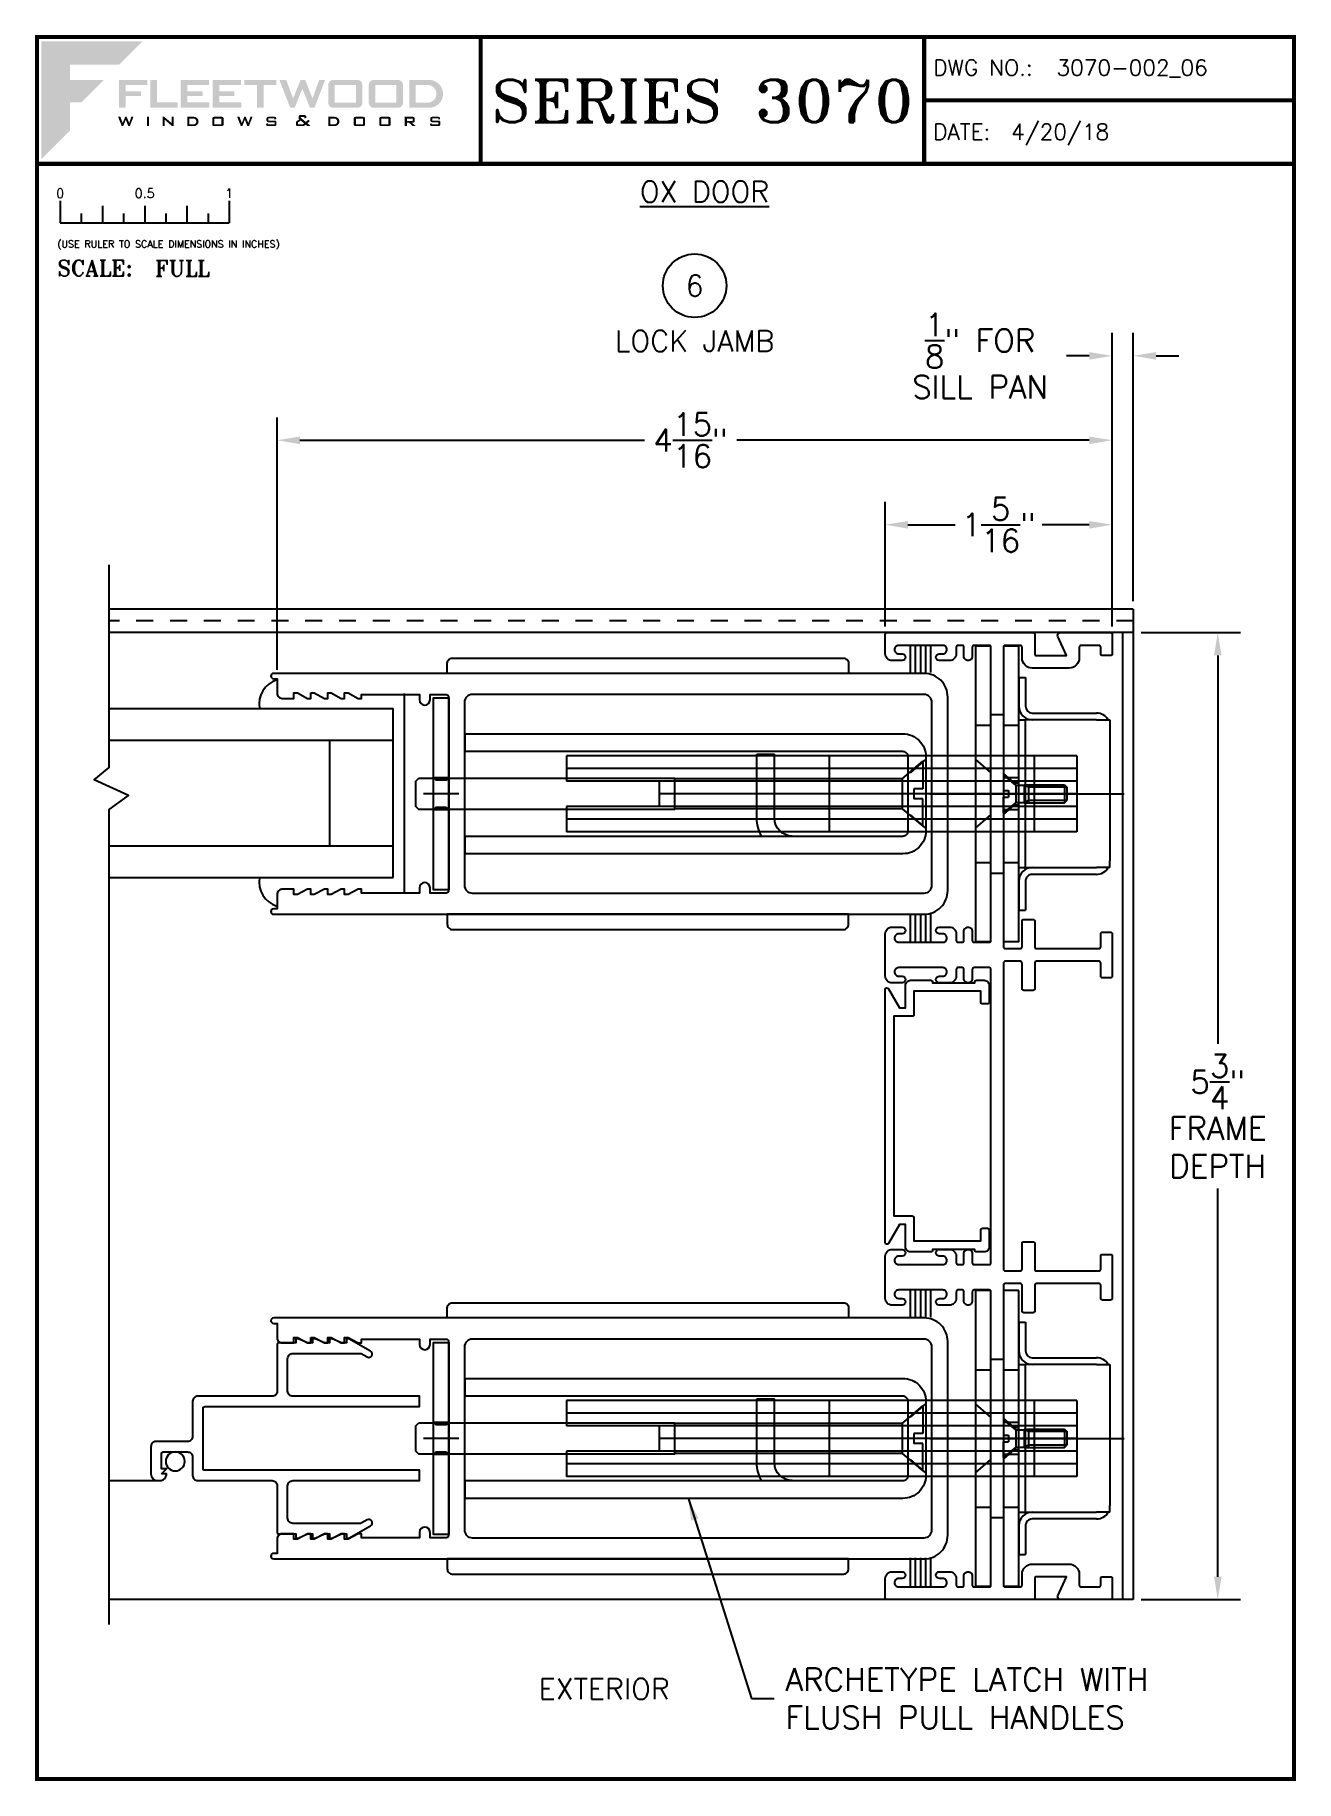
# Paper-space layout 'DETAIL 6' of a CAD drawing. Extents: x 0.3 to 7.8, y 0.1 to 10.4.
# The model-space entities are those that its viewports show. They can reach past a viewport. Long polylines and large blocks are cut down to what shows.
import ezdxf
from ezdxf.enums import TextEntityAlignment as Align

# ---------------------------------------------------------------- set-up
doc = ezdxf.new("R2010")
doc.units = 0
doc.header["$LTSCALE"] = 0.25
doc.header["$MEASUREMENT"] = 0
doc.linetypes.add('HIDDEN', pattern=[0.375, 0.25, -0.125])
doc.layers.get('0').update_dxf_attribs({"linetype": 'CONTINUOUS'})
doc.layers.get('DEFPOINTS').update_dxf_attribs({"color": 1, "linetype": 'CONTINUOUS'})
for name, color, linetype in [('DIM', 7, 'CONTINUOUS'), ('FRAME', 1, 'CONTINUOUS'), ('GLASS-VINYL', 7, 'CONTINUOUS'), ('SEAL', 7, 'CONTINUOUS'), ('SILL-PAN', 7, 'CONTINUOUS'), ('TEXT', 7, 'CONTINUOUS'), ('VENT', 5, 'CONTINUOUS')]:
    doc.layers.add(name, color=color, linetype=linetype)
doc.layers.add('VP', color=40, linetype='CONTINUOUS', plot=False)
doc.layers.get('VP').off()
doc.styles.add('ROMANS', font='romans')
doc.styles.add('ROMANT', font='romant')
doc.styles.add('SIMPLEX-094', font='simplex.shx', dxfattribs={"height": 0.094})
doc.styles.get("Standard").update_dxf_attribs({"font": 'simplex.shx'})
doc.dimstyles.new('FULL SCALE', dxfattribs={"dimscale": 0.75, "dimtxt": 0.18, "dimasz": 0.18, "dimexe": 0.18, "dimexo": 0.0625, "dimgap": 0.09, "dimtad": 0, "dimtih": 1, "dimtoh": 1, "dimdec": 4, "dimzin": 0, "dimdsep": 46, "dimlunit": 4, "dimtxsty": 'Standard', "dimcen": 0.09, "dimadec": 0, "dimazin": 0, "dimtfac": 1, "dimtdec": 4, "dimtofl": 0, "dimtmove": 0, "dimatfit": 3, "dimfxl": 0, "dimtolj": 1, "dimtzin": 0, "dimarcsym": 0})

# ---------------------------------------------------------------- blocks, each defined once
blk = doc.blocks.new('*D51')
at = {"layer": 'DEFPOINTS', "color": 0}
for p in [(1.734, 8.05), (6.675, 6.901), (1.734, 6.643)]:
    blk.add_point(p, dxfattribs=at)
at = {"layer": 'TEXT', "color": 0, "lineweight": -2}
for p, q in [((1.734, 6.69), (1.734, 8.185)), ((6.675, 6.948), (6.675, 8.185)), ((1.869, 8.05), (3.907, 8.05)), ((6.54, 8.05), (4.454, 8.05))]:
    blk.add_line(p, q, dxfattribs=at)
at = {"layer": 'TEXT', "color": 0}
for points in [[(1.869, 8.072), (1.869, 8.027), (1.734, 8.05)], [(6.54, 8.072), (6.54, 8.027), (6.675, 8.05)]]:
    blk.add_solid(points, dxfattribs=at)
at = {"layer": 'TEXT', "color": 0, "insert": (4.18, 8.05), "char_height": 0.135, "attachment_point": 5}
blk.add_mtext('\\A1;4{\\H1.000000x;\\S15/16;}"', dxfattribs=at)
blk = doc.blocks.new('*D61')
at = {"layer": 'DEFPOINTS', "color": 0}
for p in [(6.8, 8.55), (6.8, 7.05), (6.675, 6.901)]:
    blk.add_point(p, dxfattribs=at)
at = {"layer": 'DIM', "color": 0, "lineweight": -2}
for p, q in [((6.675, 6.948), (6.675, 8.685)), ((6.8, 7.097), (6.8, 8.685)), ((6.54, 8.55), (6.405, 8.55)), ((6.935, 8.55), (7.07, 8.55))]:
    blk.add_line(p, q, dxfattribs=at)
at = {"layer": 'DIM', "color": 0}
for points in [[(6.54, 8.572), (6.54, 8.527), (6.675, 8.55)], [(6.935, 8.572), (6.935, 8.527), (6.8, 8.55)]]:
    blk.add_solid(points, dxfattribs=at)
at = {"layer": 'DIM', "color": 0, "insert": (5.894, 8.55), "char_height": 0.135, "attachment_point": 5}
blk.add_mtext('\\A1;{\\H1.000000x;\\S1/8;}" FOR\\PSILL PAN', dxfattribs=at)
blk = doc.blocks.new('Fleetwood_Logo_6-10-15')
h = blk.add_hatch(color=154)
h.dxf.hatch_style = 1
h.paths.add_polyline_path([(0.2526, -0.0017), (0.0019, -0.0017), (0.0019, -0.2942), (0.0725, -0.2236), (0.0725, -0.1535), (0.1007, -0.1535), (0.1567, -0.0976), (0.0725, -0.0976), (0.0725, -0.0596), (0.1946, -0.0596)])
h = blk.add_hatch(color=251)
h.dxf.hatch_style = 1
h.paths.add_polyline_path([(0.2487, -0.1256), (0.2112, -0.1256), (0.2112, -0.1102), (0.2647, -0.1102), (0.2647, -0.0976), (0.1946, -0.0976), (0.1946, -0.1667), (0.2112, -0.1667), (0.2112, -0.1377), (0.2487, -0.1377)])
h = blk.add_hatch(color=251)
h.dxf.hatch_style = 1
h.paths.add_polyline_path([(0.2886, -0.0976), (0.272, -0.0976), (0.272, -0.1667), (0.3401, -0.1667), (0.3401, -0.1535), (0.2886, -0.1535)])
h = blk.add_hatch(color=251)
h.dxf.hatch_style = 1
h.paths.add_polyline_path([(0.4175, -0.0976), (0.3474, -0.0976), (0.3474, -0.1667), (0.4185, -0.1667), (0.4185, -0.1534), (0.364, -0.1534), (0.364, -0.1377), (0.4015, -0.1377), (0.4015, -0.1256), (0.364, -0.1256), (0.364, -0.1102), (0.4175, -0.1102)])
h = blk.add_hatch(color=251)
h.dxf.hatch_style = 1
h.paths.add_polyline_path([(0.4965, -0.0976), (0.4264, -0.0976), (0.4264, -0.1667), (0.4975, -0.1667), (0.4975, -0.1534), (0.443, -0.1534), (0.443, -0.1377), (0.4804, -0.1377), (0.4804, -0.1256), (0.443, -0.1256), (0.443, -0.1102), (0.4965, -0.1102)])
h = blk.add_hatch(color=251)
h.dxf.hatch_style = 1
h.paths.add_polyline_path([(0.5842, -0.0976), (0.5054, -0.0976), (0.5054, -0.1102), (0.5365, -0.1102), (0.5365, -0.1667), (0.5531, -0.1667), (0.5531, -0.1102), (0.5842, -0.1102)])
h = blk.add_hatch(color=251)
h.dxf.hatch_style = 1
h.paths.add_polyline_path([(0.6089, -0.0976), (0.5921, -0.0976), (0.6188, -0.1667), (0.63, -0.1667), (0.6489, -0.1192), (0.6679, -0.1667), (0.6789, -0.1667), (0.7056, -0.0976), (0.6908, -0.0976), (0.6742, -0.1433), (0.6558, -0.0976), (0.6446, -0.0976), (0.6261, -0.1433)])
h = blk.add_hatch(color=251)
h.dxf.hatch_style = 1
h.paths.add_polyline_path([(0.7853, -0.0976), (0.726, -0.0976, 0.414214), (0.7133, -0.1102), (0.7133, -0.154, 0.414214), (0.726, -0.1667), (0.7853, -0.1667, 0.414214), (0.798, -0.154), (0.798, -0.1102, 0.414214)])
h.paths.add_polyline_path([(0.7819, -0.1102), (0.7819, -0.154), (0.7294, -0.154), (0.7294, -0.1102)], flags=16)
h = blk.add_hatch(color=251)
h.dxf.hatch_style = 1
h.paths.add_polyline_path([(0.8856, -0.0976), (0.8262, -0.0976, 0.414214), (0.8136, -0.1102), (0.8136, -0.154, 0.414214), (0.8262, -0.1667), (0.8856, -0.1667, 0.414214), (0.8982, -0.154), (0.8982, -0.1102, 0.414214)])
h.paths.add_polyline_path([(0.8822, -0.1102), (0.8822, -0.154), (0.8296, -0.154), (0.8296, -0.1102)], flags=16)
h = blk.add_hatch(color=251)
h.dxf.hatch_style = 1
h.paths.add_polyline_path([(0.9632, -0.0976), (0.914, -0.0976), (0.914, -0.1667), (0.9632, -0.1667, 1)])
h.paths.add_polyline_path([(0.9301, -0.1102), (0.9593, -0.1102, -1), (0.9593, -0.154), (0.9301, -0.154)], flags=16)
h = blk.add_hatch(color=7)
h.dxf.hatch_style = 1
h.paths.add_polyline_path([(0.2301, -0.1891), (0.2251, -0.1891), (0.2196, -0.2043), (0.2134, -0.1891), (0.2097, -0.1891), (0.2035, -0.2043), (0.1978, -0.1891), (0.1922, -0.1891), (0.2011, -0.2121), (0.2048, -0.2121), (0.2112, -0.1963), (0.2175, -0.2121), (0.2212, -0.2121)])
h = blk.add_hatch(color=7)
h.dxf.hatch_style = 1
h.paths.add_polyline_path([(0.2691, -0.1891), (0.2637, -0.1891), (0.2637, -0.2118), (0.2637, -0.2121), (0.2691, -0.2121)])
h = blk.add_hatch(color=7)
h.dxf.hatch_style = 1
h.paths.add_polyline_path([(0.3077, -0.1964), (0.3259, -0.2121), (0.3298, -0.2121), (0.3298, -0.1891), (0.325, -0.1891), (0.325, -0.2047), (0.3067, -0.1891), (0.3029, -0.1891), (0.3029, -0.2121), (0.3077, -0.2121)])
h = blk.add_hatch(color=7)
h.dxf.hatch_style = 1
h.paths.add_polyline_path([(0.3801, -0.1891), (0.3637, -0.1891), (0.3637, -0.2121), (0.3801, -0.2121, 1)])
h.paths.add_polyline_path([(0.3691, -0.2079), (0.3691, -0.1933), (0.3788, -0.1933, -1), (0.3788, -0.2079)], flags=16)
h = blk.add_hatch(color=7)
h.dxf.hatch_style = 1
h.paths.add_polyline_path([(0.4537, -0.2079), (0.4537, -0.1933, 0.414214), (0.4495, -0.1891), (0.4297, -0.1891, 0.414214), (0.4255, -0.1933), (0.4255, -0.2079, 0.414214), (0.4297, -0.2121), (0.4495, -0.2121, 0.414214)])
h.paths.add_polyline_path([(0.4308, -0.2079), (0.4308, -0.1933), (0.4484, -0.1933), (0.4484, -0.2079)], flags=16)
h = blk.add_hatch(color=7)
h.dxf.hatch_style = 1
h.paths.add_polyline_path([(0.5253, -0.1891), (0.5203, -0.1891), (0.5148, -0.2043), (0.5087, -0.1891), (0.5049, -0.1891), (0.4988, -0.2043), (0.493, -0.1891), (0.4874, -0.1891), (0.4963, -0.2121), (0.5001, -0.2121), (0.5064, -0.1963), (0.5127, -0.2121), (0.5164, -0.2121)])
h = blk.add_hatch(color=7)
h.dxf.hatch_style = 1
h.paths.add_polyline_path([(0.5801, -0.1891), (0.5643, -0.1891, 0.414214), (0.56, -0.1933), (0.56, -0.1981, 0.414214), (0.5643, -0.2024), (0.58, -0.2024), (0.58, -0.2078), (0.5637, -0.2078), (0.5637, -0.2052), (0.5591, -0.2062), (0.5591, -0.2078, 0.414214), (0.5634, -0.2121), (0.5805, -0.2121, 0.414214), (0.5848, -0.2078), (0.5848, -0.2024, 0.414214), (0.5805, -0.1982), (0.5648, -0.1982), (0.5648, -0.193), (0.5798, -0.193), (0.5798, -0.1958), (0.5843, -0.1948), (0.5843, -0.1933, 0.414214)])
h = blk.add_hatch(color=7)
h.dxf.hatch_style = 1
h.paths.add_polyline_path([(0.645, -0.1913, -0.222262), (0.6447, -0.1906), (0.6447, -0.1892), (0.6535, -0.1892), (0.6535, -0.193), (0.6587, -0.1918), (0.6587, -0.189, 0.414214), (0.6544, -0.1847), (0.6437, -0.1847, 0.414214), (0.6394, -0.189), (0.6394, -0.1922, 0.222262), (0.6407, -0.1948), (0.6415, -0.1955), (0.6345, -0.1998, 0.260684), (0.6329, -0.2027), (0.6329, -0.2078, 0.414214), (0.6372, -0.2121), (0.6514, -0.2121, 0.17577), (0.6536, -0.2113), (0.657, -0.2085), (0.6614, -0.2121), (0.6699, -0.2121), (0.6613, -0.2049), (0.6676, -0.1997), (0.6637, -0.1964), (0.6574, -0.2017)])
h.paths.add_polyline_path([(0.6532, -0.2052), (0.6509, -0.2072, -0.17577), (0.6502, -0.2074), (0.6382, -0.2074), (0.6382, -0.2033, -0.260684), (0.6387, -0.2025), (0.6451, -0.1985)], flags=16)
h = blk.add_hatch(color=7)
h.dxf.hatch_style = 1
h.paths.add_polyline_path([(0.7294, -0.1891), (0.713, -0.1891), (0.713, -0.2121), (0.7294, -0.2121, 1)])
h.paths.add_polyline_path([(0.7184, -0.2079), (0.7184, -0.1933), (0.7281, -0.1933, -1), (0.7281, -0.2079)], flags=16)
h = blk.add_hatch(color=7)
h.dxf.hatch_style = 1
h.paths.add_polyline_path([(0.8045, -0.2079), (0.8045, -0.1933, 0.414214), (0.8003, -0.1891), (0.7805, -0.1891, 0.414214), (0.7763, -0.1933), (0.7763, -0.2079, 0.414214), (0.7805, -0.2121), (0.8003, -0.2121, 0.414214)])
h.paths.add_polyline_path([(0.7816, -0.2079), (0.7816, -0.1933), (0.7992, -0.1933), (0.7992, -0.2079)], flags=16)
h = blk.add_hatch(color=7)
h.dxf.hatch_style = 1
h.paths.add_polyline_path([(0.8678, -0.2079), (0.8678, -0.1933, 0.414214), (0.8636, -0.1891), (0.8438, -0.1891, 0.414214), (0.8396, -0.1933), (0.8396, -0.2079, 0.414214), (0.8438, -0.2121), (0.8636, -0.2121, 0.414214)])
h.paths.add_polyline_path([(0.8449, -0.2079), (0.8449, -0.1933), (0.8624, -0.1933), (0.8624, -0.2079)], flags=16)
h = blk.add_hatch(color=7)
h.dxf.hatch_style = 1
h.paths.add_polyline_path([(0.9277, -0.1993), (0.9277, -0.1933, 0.414214), (0.9235, -0.1891), (0.9028, -0.1891), (0.9028, -0.2121), (0.9082, -0.2121), (0.9082, -0.2035), (0.9131, -0.2035), (0.9224, -0.2121), (0.9303, -0.2121), (0.9197, -0.2035), (0.9235, -0.2035, 0.414214)])
h.paths.add_polyline_path([(0.9082, -0.1993), (0.9082, -0.1933), (0.9214, -0.1933, -0.414214), (0.9224, -0.1943), (0.9224, -0.1983, -0.414214), (0.9214, -0.1993)], flags=16)
h = blk.add_hatch(color=7)
h.dxf.hatch_style = 1
h.paths.add_polyline_path([(0.9867, -0.1982), (0.971, -0.1982), (0.971, -0.193), (0.9859, -0.193), (0.9859, -0.1958), (0.9905, -0.1948), (0.9905, -0.1933, 0.414214), (0.9863, -0.1891), (0.9705, -0.1891, 0.414214), (0.9662, -0.1933), (0.9662, -0.1981, 0.414214), (0.9705, -0.2024), (0.9862, -0.2024), (0.9862, -0.2078), (0.9699, -0.2078), (0.9699, -0.2052), (0.9653, -0.2062), (0.9653, -0.2078, 0.414214), (0.9696, -0.2121), (0.9867, -0.2121, 0.414214), (0.991, -0.2078), (0.991, -0.2024, 0.414214)])
blk = doc.blocks.new('A-SIZE_P')
at = {"const_width": 0.025}
blk.add_lwpolyline([(0.313, 0.125), (7.751, 0.125), (7.751, 10.437), (0.313, 10.437)], close=True, dxfattribs=at)
for points in [[(2.938, 10.437), (2.938, 9.687)], [(5.563, 10.437), (5.563, 9.687)], [(5.563, 10.062), (7.751, 10.062)], [(0.313, 9.687), (7.751, 9.687)]]:
    blk.add_lwpolyline(points, dxfattribs=at)
at = {"xscale": 2.387023416083395, "yscale": 2.387023416083395, "zscale": 2.387023416083395}
blk.add_blockref('Fleetwood_Logo_6-10-15', (0.334, 10.416), dxfattribs=at)
for s, style, p in [('DWG NO.:', 'SIMPLEX-094', (5.617, 10.209)), ('DATE:', 'SIMPLEX-094', (5.616, 9.829)), ('SCALE:', 'ROMANT', (0.433, 9.022))]:
    blk.add_text(s, height=0.094, dxfattribs=dict(style=style)).set_placement(p)
for tag, p, style in [('DWG_NO', (6.346, 10.209), 'SIMPLEX-094'), ('DATE', (6.077, 9.829), 'SIMPLEX-094'), ('SCALE', (1.011, 9.02), 'ROMANT')]:
    blk.add_attdef(tag, p, '', height=0.094, dxfattribs=dict(style=style))
for tag, height, style, width, p, p2 in [('DWG_NO_F', 0.094, 'SIMPLEX-094', 1.745692, (6.347, 10.209), (7.683, 10.209)), ('PRODUCT', 0.25, 'ROMANT', 1.390728, (3.001, 9.934), (5.5, 9.934))]:
    blk.add_attdef(tag, text='', height=height, dxfattribs=dict(style=style, width=width)).set_placement(p, p2, align=Align.FIT)
blk = doc.blocks.new('Full')
for p, q in [((0.137, -0.219), (0.137, -0.35)), ((0.262, -0.294), (0.262, -0.35)), ((0.387, -0.249), (0.387, -0.35)), ((0.512, -0.294), (0.512, -0.35)), ((0.637, -0.249), (0.637, -0.35)), ((0.762, -0.294), (0.762, -0.35)), ((0.887, -0.249), (0.887, -0.35)), ((1.012, -0.294), (1.012, -0.35)), ((1.137, -0.219), (1.137, -0.35)), ((0.137, -0.35), (1.137, -0.35))]:
    blk.add_line(p, q)
for s, p in [('0', (0.137, -0.219)), ('0.5', (0.637, -0.219)), ('1', (1.137, -0.219))]:
    blk.add_text(s, height=0.055).set_placement(p, align=Align.BOTTOM_CENTER)
at = {"style": 'ROMANS'}
blk.add_text('(USE RULER TO SCALE DIMENSIONS IN INCHES)', height=0.04115, dxfattribs=at).set_placement((0.12, -0.495))
blk = doc.blocks.new('*D76')
at = {"layer": 'DEFPOINTS', "color": 0}
for p in [(5.332, 7.55), (5.332, 6.901), (6.675, 6.901)]:
    blk.add_point(p, dxfattribs=at)
at = {"layer": 'DIM', "color": 0, "lineweight": -2}
for p, q in [((5.332, 6.948), (5.332, 7.685)), ((6.675, 6.948), (6.675, 7.685)), ((5.467, 7.55), (5.747, 7.55)), ((6.54, 7.55), (6.261, 7.55))]:
    blk.add_line(p, q, dxfattribs=at)
at = {"layer": 'DIM', "color": 0}
for points in [[(5.467, 7.572), (5.467, 7.527), (5.332, 7.55)], [(6.54, 7.572), (6.54, 7.527), (6.675, 7.55)]]:
    blk.add_solid(points, dxfattribs=at)
at = {"layer": 'DIM', "color": 0, "insert": (6.004, 7.55), "char_height": 0.135, "attachment_point": 5}
blk.add_mtext('\\A1;1{\\H1.000000x;\\S5/16;}"', dxfattribs=at)
blk = doc.blocks.new('*D77')
at = {"layer": 'DEFPOINTS', "color": 0}
for p in [(6.8, 6.911), (6.8, 1.187), (7.3, 1.187)]:
    blk.add_point(p, dxfattribs=at)
at = {"layer": 'DIM', "color": 0, "lineweight": -2}
for p, q in [((6.847, 6.911), (7.435, 6.911)), ((7.3, 6.776), (7.3, 4.476)), ((7.3, 1.322), (7.3, 3.621)), ((6.847, 1.187), (7.435, 1.187))]:
    blk.add_line(p, q, dxfattribs=at)
at = {"layer": 'DIM', "color": 0}
for points in [[(7.278, 6.776), (7.323, 6.776), (7.3, 6.911)], [(7.278, 1.322), (7.323, 1.322), (7.3, 1.187)]]:
    blk.add_solid(points, dxfattribs=at)
at = {"layer": 'DIM', "color": 0, "insert": (7.3, 4.049), "char_height": 0.135, "attachment_point": 5}
blk.add_mtext('\\A1;5{\\H1.000000x;\\S3/4;}"\\PFRAME\\PDEPTH', dxfattribs=at)
blk = doc.blocks.new('sectball')
blk.add_circle((0, 0), 0.125)
blk.add_attdef('NO', text='', height=0.062).set_placement((0, 0), align=Align.MIDDLE_CENTER)
for tag, p in [('LINE1', (0, -0.2588)), ('LINE2', (0, -0.3864)), ('LINE3', (0, -0.5214))]:
    blk.add_attdef(tag, text='', height=0.078).set_placement(p, align=Align.CENTER)
blk = doc.blocks.new('A$C5239520B')
at = {"color": 1}
blk.add_lwpolyline([(0, 0.9402), (0, 0.9228, 0.414214), (0.01, 0.9128), (0.025, 0.9128, 0.414214), (0.03, 0.9178), (0.03, 0.9178, 0.414214), (0.025, 0.9228), (0.0199, 0.9228, -0.414214), (0.0138, 0.9289), (0.0138, 0.9291, -0.414214), (0.0199, 0.9353), (0.0851, 0.9353, -0.414214), (0.0913, 0.9291), (0.0913, 0.9289, -0.414214), (0.0851, 0.9228), (0.08, 0.9228, 0.414214), (0.075, 0.9178), (0.075, 0.9176, 0.414214), (0.0799, 0.9128), (0.095, 0.9128, 0.414214), (0.105, 0.9228), (0.105, 0.9328, -0.414214), (0.1075, 0.9353), (0.1138, 0.9353, -0.414214), (0.1163, 0.9328), (0.1163, 0.919, 0.414214), (0.1225, 0.9128), (0.1226, 0.9128, 0.414214), (0.1288, 0.9189), (0.1288, 0.9328, -0.414214), (0.1313, 0.9353), (0.1538, 0.9353, -0.414214), (0.1563, 0.9328), (0.1563, 0.7155), (0.1563, 0.4983, -0.414214), (0.1538, 0.4958), (0.1313, 0.4958, -0.414214), (0.1288, 0.4983), (0.1288, 0.5121, 0.414214), (0.1226, 0.5183), (0.1225, 0.5183, 0.414214), (0.1163, 0.512), (0.1163, 0.4983, -0.414214), (0.1138, 0.4958), (0.1075, 0.4958, -0.414214), (0.105, 0.4983), (0.105, 0.5083, 0.414214), (0.095, 0.5183), (0.0799, 0.5183, 0.414214), (0.075, 0.5134), (0.075, 0.5133, 0.414214), (0.08, 0.5083), (0.0851, 0.5083, -0.414214), (0.0913, 0.5021), (0.0913, 0.5019, -0.414214), (0.0851, 0.4958), (0.0199, 0.4958, -0.414214), (0.0138, 0.5019), (0.0138, 0.5021, -0.414214), (0.0199, 0.5083), (0.025, 0.5083, 0.414214), (0.03, 0.5133, 0.414214), (0.025, 0.5183), (0.01, 0.5183, 0.414214), (0, 0.5083), (0, 0.4907), (0, 0.4678), (0, 0.4458, 0.414214), (0.01, 0.4358), (0.025, 0.4358, 0.414214), (0.03, 0.4408), (0.03, 0.4408, 0.414214), (0.025, 0.4458), (0.0199, 0.4458, -0.414214), (0.0138, 0.4519), (0.0138, 0.4521, -0.414214), (0.0199, 0.4583), (0.0851, 0.4583, -0.414214), (0.0913, 0.4521), (0.0913, 0.4519, -0.414214), (0.0851, 0.4458), (0.08, 0.4458, 0.414214), (0.075, 0.4408), (0.075, 0.4406, 0.414214), (0.0799, 0.4358), (0.095, 0.4358, 0.414214), (0.105, 0.4458), (0.105, 0.4558, -0.414214), (0.1075, 0.4583), (0.1138, 0.4583, -0.414214), (0.1163, 0.4558), (0.1163, 0.442, 0.414214), (0.1225, 0.4358), (0.1226, 0.4358, 0.414214), (0.1288, 0.4419), (0.1288, 0.4558, -0.414214), (0.1313, 0.4583), (0.1538, 0.4583, -0.414214), (0.1563, 0.4558), (0.1563, 0.2385), (0.1563, 0.0213, -0.414214), (0.1538, 0.0188), (0.1313, 0.0188, -0.414214), (0.1288, 0.0213), (0.1288, 0.0351, 0.414214), (0.1226, 0.0413), (0.1225, 0.0413, 0.414214), (0.1163, 0.035), (0.1163, 0.0213, -0.414214), (0.1138, 0.0188), (0.1075, 0.0188, -0.414214), (0.105, 0.0213), (0.105, 0.0313, 0.414214), (0.095, 0.0413), (0.0799, 0.0413, 0.414214), (0.075, 0.0364), (0.075, 0.0363, 0.414214), (0.08, 0.0313), (0.0851, 0.0313, -0.414214), (0.0913, 0.0251), (0.0913, 0.0249, -0.414214), (0.0851, 0.0188), (0.0199, 0.0188, -0.414214), (0.0138, 0.0249), (0.0138, 0.0251, -0.414214), (0.0199, 0.0313), (0.025, 0.0313, 0.414214), (0.03, 0.0363, 0.414214), (0.025, 0.0413), (0.01, 0.0413, 0.414214), (0, 0.0313), (0, 0.0025, 0.414214), (0.0025, 0), (0.2188, 0, 0.414214), (0.2213, 0.0025), (0.2213, 0.0313, -0.414214), (0.2238, 0.0338), (0.2683, 0.0338), (0.2554, 0.0057, 0.546624), (0.259, 0), (0.3333, 0, 0.414214), (0.3358, 0.0025), (0.3358, 0.0313, 0.414214), (0.3333, 0.0338), (0.3213, 0.0338, 0.414214), (0.3188, 0.0313), (0.3188, 0.0213, -0.414214), (0.3163, 0.0188), (0.2895, 0.0188, -0.414214), (0.287, 0.0213), (0.287, 0.0375, 0.414214), (0.272, 0.0525), (0.2175, 0.0525, 0.414214), (0.2025, 0.0375), (0.2025, 0.0213, -0.414214), (0.2, 0.0188), (0.1775, 0.0188, -0.414214), (0.175, 0.0213), (0.175, 0.2385), (0.175, 0.4651, -0.414214), (0.1775, 0.4676), (0.2, 0.4676, -0.414214), (0.2025, 0.4651), (0.2025, 0.427, 0.414214), (0.205, 0.4245), (0.2188, 0.4245, 0.414214), (0.2213, 0.427), (0.2213, 0.4651, -0.414214), (0.2238, 0.4676), (0.3059, 0.4676), (0.3163, 0.4676, -0.414214), (0.3188, 0.4651), (0.3188, 0.4458, 0.414214), (0.3213, 0.4433), (0.3333, 0.4433, 0.414214), (0.3358, 0.4458), (0.3358, 0.4678), (0.3358, 0.4907), (0.3358, 0.5083, 0.414214), (0.3333, 0.5108), (0.3213, 0.5108, 0.414214), (0.3188, 0.5083), (0.3188, 0.4889, -0.414214), (0.3163, 0.4864), (0.3026, 0.4864), (0.2238, 0.4864, -0.414214), (0.2213, 0.4889), (0.2213, 0.527, 0.414214), (0.2188, 0.5295), (0.205, 0.5295, 0.414214), (0.2025, 0.527), (0.2025, 0.4889, -0.414214), (0.2, 0.4864), (0.1775, 0.4864, -0.414214), (0.175, 0.4889), (0.175, 0.7155), (0.175, 0.9421, -0.414214), (0.1775, 0.9446), (0.1878, 0.9446), (0.2, 0.9446, -0.414214), (0.2025, 0.9421), (0.2025, 0.904, 0.414214), (0.205, 0.9015), (0.2188, 0.9015, 0.414214), (0.2213, 0.904), (0.2213, 0.9421, -0.414214), (0.2238, 0.9446), (0.3028, 0.9446), (0.3163, 0.9446, -0.414214), (0.3188, 0.9421), (0.3188, 0.9228, 0.414214), (0.3213, 0.9203), (0.3333, 0.9203, 0.414214), (0.3358, 0.9228), (0.3358, 0.9359), (0.3358, 0.9518), (0.3358, 0.9677), (0.3358, 0.9853, 0.414214), (0.3333, 0.9878), (0.3213, 0.9878, 0.414214), (0.3188, 0.9853), (0.3188, 0.9659, -0.414214), (0.3163, 0.9634), (0.3026, 0.9634), (0.2238, 0.9634, -0.414214), (0.2213, 0.9659), (0.2213, 1.004, 0.414214), (0.2188, 1.0065), (0.205, 1.0065, 0.414214), (0.2025, 1.004), (0.2025, 0.9659, -0.414214), (0.2, 0.9634), (0.1775, 0.9634, -0.414214), (0.175, 0.9659), (0.175, 1.1925), (0.175, 1.4098, -0.414214), (0.1775, 1.4123), (0.2, 1.4123, -0.414214), (0.2025, 1.4098), (0.2025, 1.3935, 0.414214), (0.2175, 1.3785), (0.272, 1.3785, 0.414214), (0.287, 1.3935), (0.287, 1.4098, -0.414214), (0.2895, 1.4123), (0.3163, 1.4123, -0.414214), (0.3188, 1.4098), (0.3188, 1.3998, 0.414214), (0.3213, 1.3973), (0.3333, 1.3973, 0.414214), (0.3358, 1.3998), (0.3358, 1.4285, 0.414214), (0.3333, 1.431), (0.259, 1.431, 0.546624), (0.2554, 1.4253), (0.2683, 1.3973), (0.2238, 1.3973, -0.414214), (0.2213, 1.3998), (0.2213, 1.4285, 0.414214), (0.2188, 1.431), (0.0025, 1.431, 0.414214), (0, 1.4285), (0, 1.3998, 0.414214), (0.01, 1.3898), (0.025, 1.3898, 0.414214), (0.03, 1.3948), (0.03, 1.3948, 0.414214), (0.025, 1.3998), (0.0199, 1.3998, -0.414214), (0.0138, 1.4059), (0.0138, 1.4061, -0.414214), (0.0199, 1.4123), (0.0851, 1.4123, -0.414214), (0.0913, 1.4061), (0.0913, 1.4059, -0.414214), (0.0851, 1.3998), (0.08, 1.3998, 0.414214), (0.075, 1.3948), (0.075, 1.3946, 0.414214), (0.0799, 1.3898), (0.095, 1.3898, 0.414214), (0.105, 1.3998), (0.105, 1.4098, -0.414214), (0.1075, 1.4123), (0.1138, 1.4123, -0.414214), (0.1163, 1.4098), (0.1163, 1.396, 0.414214), (0.1225, 1.3898), (0.1226, 1.3898, 0.414214), (0.1288, 1.3959), (0.1288, 1.4098, -0.414214), (0.1313, 1.4123), (0.1538, 1.4123, -0.414214), (0.1563, 1.4098), (0.1563, 1.1925), (0.1563, 0.9753, -0.414214), (0.1538, 0.9728), (0.1313, 0.9728, -0.414214), (0.1288, 0.9753), (0.1288, 0.9891, 0.414214), (0.1226, 0.9953), (0.1225, 0.9953, 0.414214), (0.1163, 0.989), (0.1163, 0.9753, -0.414214), (0.1138, 0.9728), (0.1075, 0.9728, -0.414214), (0.105, 0.9753), (0.105, 0.9853, 0.414214), (0.095, 0.9953), (0.0799, 0.9953, 0.414214), (0.075, 0.9904), (0.075, 0.9903, 0.414214), (0.08, 0.9853), (0.0851, 0.9853, -0.414214), (0.0913, 0.9791), (0.0913, 0.9789, -0.414214), (0.0851, 0.9728), (0.0199, 0.9728, -0.414214), (0.0138, 0.9789), (0.0138, 0.9791, -0.414214), (0.0199, 0.9853), (0.025, 0.9853, 0.414214), (0.03, 0.9903, 0.414214), (0.025, 0.9953), (0.01, 0.9953, 0.414214), (0, 0.9853), (0, 0.97)], format="xyb", close=True, dxfattribs=at)
blk = doc.blocks.new('A$C4B48609F')
at = {"xscale": -1, "rotation": 180}
blk.add_blockref('A$C5239520B', (0, 1.431), dxfattribs=at)
blk = doc.blocks.new('3710 Jamb Filler')
blk.add_lwpolyline([(-0.12, 0.774, 0.414214), (-0.15, 0.804), (-0.27, 0.804, 0.414214), (-0.28, 0.794), (-0.28, 0.789), (-0.53, 0.789), (-0.53, 0.794, 0.414214), (-0.54, 0.804), (-0.585, 0.804, 0.414214), (-0.615, 0.774), (-0.615, 0.674, 0.414214), (-0.605, 0.664), (-0.575, 0.664, 0.414214), (-0.565, 0.674), (-0.565, 0.739), (-0.17, 0.739), (-0.17, 0.601, 0.414214), (-0.16, 0.591), (-0.05, 0.591), (-0.05, -0.591), (-0.16, -0.591, 0.414214), (-0.17, -0.601), (-0.17, -0.739), (-0.565, -0.739), (-0.565, -0.674, 0.414214), (-0.575, -0.664), (-0.605, -0.664, 0.414214), (-0.615, -0.674), (-0.615, -0.774, 0.414214), (-0.585, -0.804), (-0.54, -0.804, 0.414214), (-0.53, -0.794), (-0.53, -0.789), (-0.28, -0.789), (-0.28, -0.794, 0.414214), (-0.27, -0.804), (-0.15, -0.804, 0.414214), (-0.12, -0.774), (-0.12, -0.641), (-0.084, -0.641), (-0.019, -0.754, 0.767327), (0, -0.749), (0, 0.749, 0.767327), (-0.019, 0.754), (-0.084, 0.641), (-0.12, 0.641)], format="xyb", close=True)
blk = doc.blocks.new('StrikePlateAssy(EX_HI)')
at = {"linetype": 'Continuous'}
for p, q in [((-0.165, 0.688), (-0.205, 0.688)), ((-0.205, 0.517), (-0.205, 0.688)), ((-0.165, 0.517), (-0.165, 0.688)), ((-0.705, 0.437), (-0.625, 0.437)), ((-0.705, 0.437), (-0.705, 0.397)), ((-0.625, 0.477), (-0.245, 0.477)), ((-0.245, 0.437), (-0.625, 0.437)), ((-0.205, 0.437), (-0.245, 0.437)), ((-0.205, 0.437), (-0.205, -0.438)), ((-0.165, 0.437), (-0.205, 0.437)), ((-0.165, 0.437), (-0.165, -0.438)), ((-0.705, -0.398), (-0.705, 0.397)), ((0.09, 0.203), (0, 0.124)), ((0.09, -0.203), (0, -0.124)), ((-0.705, -0.438), (-0.705, -0.398)), ((-0.625, -0.438), (-0.705, -0.438)), ((-0.625, -0.438), (-0.245, -0.438)), ((-0.245, -0.478), (-0.625, -0.478)), ((-0.245, -0.438), (-0.205, -0.438)), ((-0.165, -0.438), (-0.205, -0.438)), ((-0.205, -0.688), (-0.205, -0.518)), ((-0.165, -0.688), (-0.165, -0.518)), ((-0.165, -0.688), (-0.205, -0.688))]:
    blk.add_line(p, q, dxfattribs=at)
for p, q in [((0, 0.469), (-0.075, 0.469)), ((-0.075, 0.406), (-0.165, 0.406)), ((0.09, 0.406), (0, 0.406)), ((-0.147, 0.051), (-0.075, 0.113)), ((-0.138, 0.065), (-0.075, 0.12)), ((-0.075, 0.113), (-0.075, 0.02)), ((-0.436, 0.054), (-0.45, 0.04)), ((-0.45, 0.04), (-0.222, 0.04)), ((-0.45, -0.04), (-0.45, 0.04)), ((-0.197, 0.054), (-0.436, 0.054)), ((-0.436, -0.054), (-0.436, 0.054)), ((0.013, 0), (-0.23, 0)), ((-0.222, 0.04), (-0.197, 0.054)), ((-0.222, -0.054), (-0.222, 0.054)), ((-0.197, -0.054), (-0.197, 0.054)), ((-0.147, 0.051), (-0.197, 0.051)), ((-0.165, 0.095), (-0.165, -0.095)), ((-0.165, 0.095), (-0.075, 0.095)), ((-0.138, 0.065), (-0.165, 0.065)), ((-0.147, -0.051), (-0.147, 0.051)), ((-0.075, 0.02), (-0.105, 0.02)), ((-0.105, -0.019), (-0.105, 0.02)), ((0.173, 0), (-0.07, 0)), ((-0.044, 0), (-0.788, 0)), ((-0.45, -0.04), (-0.222, -0.04)), ((-0.436, -0.054), (-0.45, -0.04)), ((-0.197, -0.054), (-0.436, -0.054)), ((-0.222, -0.04), (-0.197, -0.054)), ((-0.147, -0.051), (-0.197, -0.051)), ((-0.138, -0.065), (-0.165, -0.065)), ((-0.165, -0.095), (-0.075, -0.095)), ((-0.147, -0.051), (-0.075, -0.112)), ((-0.138, -0.065), (-0.075, -0.12)), ((-0.075, -0.019), (-0.105, -0.019)), ((-0.075, -0.112), (-0.075, -0.019)), ((-0.075, -0.406), (-0.165, -0.406)), ((0.09, -0.406), (0, -0.406)), ((0, -0.469), (-0.075, -0.469))]:
    blk.add_line(p, q)
for points in [[(-0.165, -0.875), (-0.075, -0.875), (-0.075, 0.875), (-0.165, 0.875)], [(0, -0.875), (0.09, -0.875), (0.09, 0.875), (0, 0.875)]]:
    blk.add_lwpolyline(points, close=True)
for centre, radius, start, end in [((-0.245, 0.517), 0.08, 270, 0), ((-0.245, 0.517), 0.04, 270, 0), ((-0.625, 0.397), 0.08, 90, 150), ((-0.625, -0.398), 0.08, 210, 270), ((-0.245, -0.518), 0.08, 0, 90), ((-0.245, -0.518), 0.04, 0, 90)]:
    blk.add_arc(centre, radius, start, end, dxfattribs=at)
blk = doc.blocks.new('3766 SCREEN ADAPTER')
blk.add_line((0.25, 1.836), (0.25, 1.544))
blk.add_lwpolyline([(0.21, 1.528), (0.18, 1.498), (0.18, 1.528), (0.09, 1.528, 0.414214), (0.08, 1.518), (0.08, 1.373, 0.414214), (0.11, 1.343), (0.22, 1.343, -0.414214), (0.25, 1.313), (0.25, 0.873, 0.414214), (0.28, 0.843), (0.555, 0.843, -0.414214), (0.565, 0.833), (0.565, 0.733), (0.59, 0.733), (0.59, 0.718), (0.565, 0.663), (0.565, 0.633), (0.59, 0.633), (0.59, 0.618), (0.565, 0.563), (0.565, 0.533), (0.59, 0.533), (0.59, 0.518), (0.565, 0.463), (0.565, 0.433), (0.59, 0.433), (0.59, 0.418), (0.517, 0.291, -1), (0.482, 0.311), (0.502, 0.345, 0.131652), (0.503, 0.35), (0.503, 0.75, 0.414214), (0.472, 0.781), (0.28, 0.781, 0.414214), (0.25, 0.751), (0.25, 0), (0.188, 0), (0.188, 1.271, 0.414214), (0.178, 1.281), (-0.178, 1.281, 0.414214), (-0.188, 1.271), (-0.188, 0), (-0.25, 0), (-0.25, 0.751, 0.414214), (-0.28, 0.781), (-0.472, 0.781, 0.414214), (-0.503, 0.75), (-0.503, 0.35, 0.131652), (-0.502, 0.345), (-0.482, 0.311, -1), (-0.517, 0.291), (-0.59, 0.418), (-0.59, 0.433), (-0.565, 0.433), (-0.565, 0.463), (-0.59, 0.518), (-0.59, 0.533), (-0.565, 0.533), (-0.565, 0.563), (-0.59, 0.618), (-0.59, 0.633), (-0.565, 0.633), (-0.565, 0.663), (-0.59, 0.718), (-0.59, 0.733), (-0.565, 0.733), (-0.565, 0.833, -0.414214), (-0.555, 0.843), (-0.28, 0.843, 0.414214), (-0.25, 0.873), (-0.25, 1.313, -0.414214), (-0.22, 1.343), (-0.012, 1.343, 0.414214), (0.018, 1.373), (0.018, 1.56, -0.414214), (0.048, 1.59), (0.21, 1.59, -0.414214), (0.25, 1.55), (0.25, 1.538, -0.414214), (0.21, 1.498)], format="xyb", close=True)
blk.add_circle((0.136, 1.446), 0.0563)
blk = doc.blocks.new('3767 LEADSILE')
for points in [[(3.769, -0.597), (3.749, -0.597), (3.689, -0.565), (3.669, -0.565), (3.669, -0.597), (3.649, -0.597), (3.589, -0.565), (3.569, -0.565), (3.569, -0.597), (3.549, -0.597), (3.489, -0.565), (3.469, -0.565), (3.469, -0.588), (3.126, -0.588), (3.126, -0.556, 1), (3.064, -0.556), (3.064, -0.588), (2.969, -0.588, -0.414214), (2.954, -0.573), (2.954, 0.573, -0.414214), (2.969, 0.588), (3.064, 0.588), (3.064, 0.556, 1), (3.126, 0.556), (3.126, 0.588), (3.469, 0.588), (3.469, 0.565), (3.489, 0.565), (3.549, 0.597), (3.569, 0.597), (3.569, 0.565), (3.589, 0.565), (3.649, 0.597), (3.669, 0.597), (3.669, 0.565), (3.689, 0.565), (3.749, 0.597), (3.769, 0.597), (3.769, 0.565), (3.789, 0.565), (3.849, 0.597), (3.869, 0.597), (3.869, 0.565), (3.938, 0.565, 0.414214), (3.969, 0.596), (3.969, 0.681), (3.989, 0.681, 1), (3.989, 0.713), (0.14, 0.713, 0.414214), (0, 0.573), (0, -0.573, 0.414214), (0.14, -0.713), (3.989, -0.713, 1), (3.989, -0.681), (3.969, -0.681), (3.969, -0.596, 0.414214), (3.938, -0.565), (3.869, -0.565), (3.869, -0.597), (3.849, -0.597), (3.789, -0.565), (3.769, -0.565)], [(2.814, -0.588, 0.414214), (2.86, -0.542), (2.86, 0.542, 0.414214), (2.814, 0.588), (0.14, 0.588, 0.414214), (0.094, 0.542), (0.094, -0.542, 0.414214), (0.14, -0.588)]]:
    blk.add_lwpolyline(points, format="xyb", close=True)
blk = doc.blocks.new('ARCHETYPE LATCH')
for p, q in [((-0.631, 0.225), (2.389, 0.225)), ((-0.631, 0.225), (-0.631, -0.225)), ((-0.381, -0.225), (-0.381, 0.225)), ((0.831, -0.225), (0.831, 0.225)), ((1.262, 0.235), (1.157, 0.235)), ((1.157, -0.145), (1.157, 0.235)), ((1.262, -0.145), (1.262, 0.235)), ((2.389, 0.225), (2.389, 0.075)), ((-0.631, 0.15), (2.389, 0.15)), ((0.28, 0.193), (0.28, 0.03)), ((0.401, 0.089), (0.28, 0.193)), ((-0.631, 0.075), (2.389, 0.075)), ((-0.631, 0), (1.837, 0)), ((0.28, 0.03), (0.333, 0.03)), ((0.333, 0.03), (0.333, -0.03)), ((0.401, 0.089), (1.749, 0.089)), ((0.401, 0.089), (0.401, -0.089)), ((1.837, -0.075), (1.837, 0.075)), ((-0.631, -0.075), (2.389, -0.075)), ((0.28, -0.192), (0.28, -0.03)), ((0.28, -0.03), (0.333, -0.03)), ((0.401, -0.089), (0.28, -0.192)), ((0.401, -0.089), (1.749, -0.089)), ((2.389, -0.075), (2.389, -0.225)), ((-0.631, -0.15), (2.389, -0.15))]:
    blk.add_line(p, q)
at = {"ltscale": 0.5}
for p, q in [((0.262, 0.206), (0.355, 0.125)), ((3.085, 0.095), (3.175, 0.095)), ((3.085, 0.095), (3.1, 0.08)), ((3.1, 0.08), (3.16, 0.08)), ((3.175, 0.095), (3.16, 0.08)), ((3.1, -0.08), (3.085, -0.095)), ((3.085, -0.095), (3.175, -0.095)), ((3.16, -0.08), (3.1, -0.08)), ((3.16, -0.08), (3.175, -0.095)), ((0.355, -0.125), (0.262, -0.205))]:
    blk.add_line(p, q, dxfattribs=at)
at = {"ltscale": 0.3}
for p, q in [((0.239, 0), (-0.021, 0)), ((0.401, 0), (1.036, 0)), ((3.025, 0), (3.235, 0))]:
    blk.add_line(p, q, dxfattribs=at)
for points in [[(3.064, 0.803), (0.749, 0.803, 0.414214), (0.719, 0.773), (0.719, 0.713), (3.094, 0.713), (3.094, 0.773, 0.414214)], [(3.064, -0.803), (0.749, -0.803, -0.414214), (0.719, -0.773), (0.719, -0.713), (3.094, -0.713), (3.094, -0.773, -0.414214)]]:
    blk.add_lwpolyline(points, format="xyb", close=True)
for points in [[(3.085, -0.568), (3.175, -0.568), (3.175, 0.568), (3.085, 0.568)], [(3.262, 0.093), (1.749, 0.093), (1.749, -0.093), (3.262, -0.093), (3.28, -0.075), (3.28, 0.075)]]:
    blk.add_lwpolyline(points, close=True)
blk.add_lwpolyline([(0.397, -0.355), (2.987, -0.355), (2.987, -0.25), (0.397, -0.25, -0.414214), (0.367, -0.22), (0.367, 0.22, -0.414214), (0.397, 0.25), (2.987, 0.25), (2.987, 0.355), (0.397, 0.355, 0.414214), (0.262, 0.22), (0.262, -0.22, 0.414214), (0.397, -0.355), (1.052, -0.355)], format="xyb")
blk.add_lwpolyline([(-0.631, -0.225), (2.389, -0.225)])
for radius, start in [(0.105, 270), (0.21, 330)]:
    blk.add_arc((1.052, -0.145), radius, start, 360)
blk = doc.blocks.new('*U68')
at = {"xscale": -1}
blk.add_blockref('ARCHETYPE LATCH', (-0.123, 0), dxfattribs=at)
at = {"rotation": 180}
blk.add_blockref('3767 LEADSILE', (-0.255, 0), dxfattribs=at)

msp = doc.modelspace()

# ---------------------------------------------------------------- linework, layer by layer
at = {"layer": 'GLASS-VINYL', "color": 7}
for p, q in [((21.165794, 51.556927), (21.165794, 50.380927)), ((19.419973, 51.468926), (21.100794, 51.468927)), ((21.100794, 50.468927), (21.100794, 51.468927)), ((19.419973, 51.281426), (21.100794, 51.281427)), ((20.725794, 50.656427), (20.725794, 51.281427)), ((19.419973, 50.656426), (21.100794, 50.656427)), ((19.419973, 50.468926), (21.100794, 50.468927))]:
    msp.add_line(p, q, dxfattribs=at)
at = {"layer": 'GLASS-VINYL'}
for points in [[(19.182966, 46.046095), (19.182966, 50.870355), (19.2972, 50.95462), (19.093321, 51.04608), (19.182966, 51.120355), (19.182966, 52.318909)], [(19.419973, 46.046095), (19.419973, 50.870355), (19.534207, 50.95462), (19.330329, 51.04608), (19.419973, 51.120355), (19.419973, 52.318909)]]:
    msp.add_lwpolyline(points, dxfattribs=at)
at = {"layer": 'GLASS-VINYL', "color": 7}
for centre, start, end in [((20.45886, 51.493457), 107.3542311, 189.2402795), ((20.45886, 50.444397), 170.7597205, 252.6457689)]:
    msp.add_arc(centre, 0.152764, start, end, dxfattribs=at)
at = {"layer": 'SEAL'}
for p, q in [((24.161792, 51.681937), (24.161792, 51.842832)), ((24.191792, 51.681937), (24.191792, 51.842832)), ((24.221792, 51.681937), (24.221792, 51.842832)), ((24.251792, 51.681937), (24.251792, 51.842832)), ((24.281792, 51.681937), (24.281792, 51.842832)), ((24.161792, 50.084831), (24.161792, 50.255927)), ((24.191792, 50.084831), (24.191792, 50.255927)), ((24.221792, 50.084831), (24.221792, 50.255927)), ((24.251792, 50.084831), (24.251792, 50.255927)), ((24.281792, 50.084831), (24.281792, 50.255927)), ((24.161792, 47.865933), (24.161792, 48.026828)), ((24.191792, 47.865933), (24.191792, 48.026828)), ((24.221792, 47.865933), (24.221792, 48.026828)), ((24.251792, 47.865933), (24.251792, 48.026828)), ((24.281792, 47.865933), (24.281792, 48.026828)), ((24.161792, 46.268826), (24.161792, 46.439923)), ((24.191792, 46.268826), (24.191792, 46.439923)), ((24.221792, 46.268826), (24.221792, 46.439923)), ((24.251792, 46.268826), (24.251792, 46.439923)), ((24.281792, 46.268826), (24.281792, 46.439923))]:
    msp.add_line(p, q, dxfattribs=at)
at = {"layer": 'SILL-PAN'}
for p, q in [((25.479794, 52.056821), (19.419973, 52.05683)), ((25.479794, 52.056821), (25.479794, 46.193821)), ((25.479794, 51.917821), (19.419973, 51.91783)), ((25.417794, 46.193821), (25.417794, 51.917821)), ((25.479794, 46.193821), (19.419973, 46.19383))]:
    msp.add_line(p, q, dxfattribs=at)
at = {"layer": 'SILL-PAN', "linetype": 'HIDDEN'}
msp.add_line((25.479794, 51.987321), (19.419973, 51.98733), dxfattribs=at)

# ---------------------------------------------------------------- block references
at = {"rotation": 180}
for p in [(24.636793, 50.963832), (24.636793, 47.147827)]:
    msp.add_blockref('StrikePlateAssy(EX_HI)', p, dxfattribs=at)
at = {"layer": 'FRAME', "xscale": 4, "yscale": 4, "zscale": 4}
msp.add_blockref('A$C4B48609F', (24.011792, 46.193826), dxfattribs=at)
at = {"layer": 'FRAME', "xscale": -1}
msp.add_blockref('3710 Jamb Filler', (24.011793, 49.055827), dxfattribs=at)
at = {"layer": 'VENT'}
for p in [(24.636793, 50.963827), (24.636793, 47.147827)]:
    msp.add_blockref('*U68', p, dxfattribs=at)
at = {"layer": 'VENT', "extrusion": (0, 0, -1), "zscale": -1, "rotation": 270}
msp.add_blockref('3766 SCREEN ADAPTER', (-21.256293, 47.147827), dxfattribs=at)

psp = doc.layouts.new('DETAIL 6')

# ---------------------------------------------------------------- block references
at = {"layer": 'DIM'}
ref = psp.add_blockref('A-SIZE_P', (0, 0), dxfattribs=at)
ref.add_attrib('DATE', '4/20/18', (6.07741, 9.82884), dxfattribs={"layer": '0', "height": 0.094, "style": 'SIMPLEX-094'})
ref.add_attrib('SCALE', 'FULL', (1.01101, 9.02035), dxfattribs={"layer": '0', "height": 0.094, "style": 'ROMANT'})
ref.add_attrib('PRODUCT', 'SERIES 3070', dxfattribs={"layer": '0', "height": 0.25, "style": 'ROMANT', "width": 0.981308}).set_placement((3.0005, 9.93352), (5.5005, 9.93352), align=Align.FIT)
ref.add_attrib('DWG_NO', '3070-002_06', (6.34634, 10.20879), dxfattribs={"layer": '0', "height": 0.094, "style": 'SIMPLEX-094'})
psp.add_blockref('Full', (0.313, 9.687), dxfattribs=at)
at = {"layer": 'TEXT'}
ref = psp.add_blockref('sectball', (4.20442, 8.96497), dxfattribs=dict(at, xscale=1.503999999999998, yscale=1.503999999999998, zscale=1.503999999999998))
ref.add_attrib('NO', '6', dxfattribs={"layer": '0', "height": 0.125}).set_placement((4.20442, 8.96497), align=Align.MIDDLE_CENTER)
ref.add_attrib('LINE1', 'LOCK JAMB', dxfattribs={"layer": '0', "height": 0.125}).set_placement((4.20442, 8.5757), align=Align.CENTER)

# ---------------------------------------------------------------- texts
at = {"layer": 'DIM', "insert": (4.74264, 0.7819), "char_height": 0.135, "attachment_point": 1}
psp.add_mtext('ARCHETYPE LATCH WITH\\PFLUSH PULL HANDLES', dxfattribs=at)
at = {"layer": 'TEXT'}
psp.add_text('EXTERIOR', height=0.124, dxfattribs=at).set_placement((3.66887, 0.59642), align=Align.CENTER)
at = {"layer": 'TEXT', "insert": (4.26293, 9.52097), "char_height": 0.124, "width": 1.2194, "attachment_point": 5}
psp.add_mtext('{\\LOX DOOR}', dxfattribs=at)

# ---------------------------------------------------------------- dimensions: what is measured, and where the dimension line sits
at = {"layer": 'DIM'}
dim = psp.add_linear_dim(base=(6.80038, 8.55), p1=(6.67538, 6.901), p2=(6.80038, 7.04999), text='<> FOR\\PSILL PAN', dimstyle='FULL SCALE', dxfattribs=at)
dim.commit()
dim.dimension.update_dxf_attribs({"geometry": '*D61', "text_midpoint": (5.89431, 8.55), "dimtype": 160})
dim = psp.add_linear_dim(base=(5.33238, 7.54999), p1=(6.67538, 6.901), p2=(5.33238, 6.901), dimstyle='FULL SCALE', dxfattribs=at)
dim.commit()
dim.dimension.update_dxf_attribs({"geometry": '*D76', "text_midpoint": (6.00388, 7.54999), "dimtype": 160})
dim = psp.add_linear_dim(base=(7.30038, 1.18699), p1=(6.80038, 6.91099), p2=(6.80038, 1.18699), angle=90, text='<>\\PFRAME\\PDEPTH', dimstyle='FULL SCALE', dxfattribs=at)
dim.commit()
dim.dimension.update_dxf_attribs({"geometry": '*D77', "text_midpoint": (7.30038, 4.04899), "dimtype": 160})
at = {"layer": 'TEXT'}
dim = psp.add_linear_dim(base=(1.73388, 8.05), p1=(6.67538, 6.901), p2=(1.73388, 6.6431), dimstyle='FULL SCALE', dxfattribs=at)
dim.commit()
dim.dimension.update_dxf_attribs({"geometry": '*D51', "text_midpoint": (4.18043, 8.05), "dimtype": 160})

# ---------------------------------------------------------------- leaders
at = {"layer": 'DIM', "annotation_type": 0, "has_hookline": 1, "hookline_direction": 0, "text_width": 2.475}
psp.add_leader([(4.16519, 1.78908), (4.54014, 0.60045), (4.67514, 0.60045)], dimstyle='FULL SCALE', dxfattribs=at)

# ---------------------------------------------------------------- viewports
at = {"layer": 'VP'}
psp.add_viewport(center=(3.74866, 4.18629), size=(6.21192, 6.356608), view_center_point=(22.428074, 49.19312), view_height=6.3566085, dxfattribs=at)

doc.saveas('drawing.dxf')
